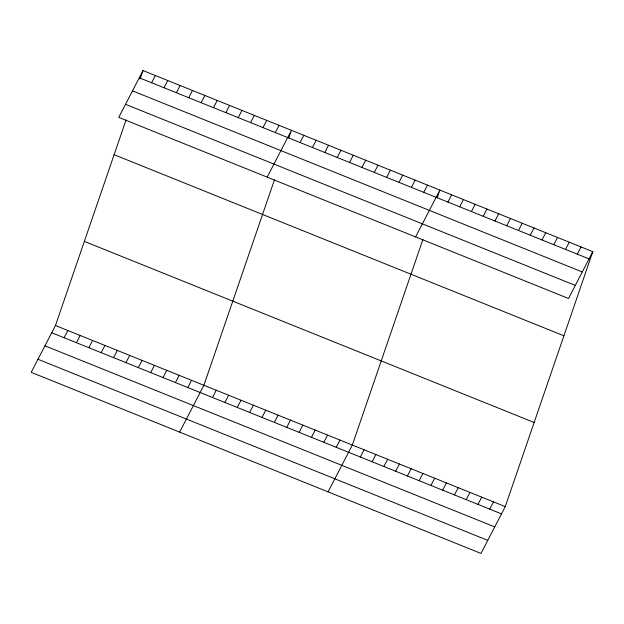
<?xml version="1.0" encoding="UTF-8"?>
<svg xmlns="http://www.w3.org/2000/svg" width="624" height="624" viewBox="0 0 624 624"><rect width="100%" height="100%" fill="white"/><g stroke="black" fill="none" stroke-linecap="round" stroke-linejoin="round"><path stroke-width="0.94" d="M592.8 251.667L568.534 298.483L118.747 117.374L143.013 70.567L592.8 251.667L505.253 506.626L480.987 553.433L31.2 372.333L55.466 325.517L126.087 119.855M140.096 79.061L143.013 70.567M274.521 179.618L203.892 385.281L179.626 432.097M288.818 137.974L291.447 130.33L267.181 177.138M422.947 239.382L352.326 445.045L328.06 491.86M437.245 197.738L439.873 190.094L415.607 236.902M151.64 82.774L155.384 75.543M164.003 87.75L167.755 80.527M176.374 92.734L180.125 85.504M64.085 337.732L67.837 330.502M188.744 97.711L192.488 90.488M76.456 342.709L80.207 335.478M201.115 102.695L204.859 95.464M88.826 347.693L92.57 340.462M213.478 107.671L217.23 100.448M101.197 352.669L104.941 345.439M225.849 112.655L229.601 105.425M113.568 357.653L117.312 350.423M238.22 117.632L241.964 110.409M125.931 362.63L129.683 355.399M250.591 122.616L254.335 115.385M138.302 367.614L142.054 360.383M262.961 127.592L266.705 120.37M150.673 372.59L154.417 365.36M275.324 132.577L279.076 125.346M163.043 377.575L166.787 370.344M175.406 382.551L179.158 375.32M300.066 142.537L303.81 135.307M187.777 387.535L191.529 380.305M312.437 147.514L316.181 140.291M324.8 152.498L328.552 145.267M212.519 397.496L216.263 390.265M337.171 157.474L340.922 150.251M224.89 402.472L228.634 395.242M349.541 162.458L353.285 155.228M237.253 407.456L241.004 400.226M361.912 167.435L365.656 160.212M249.623 412.433L253.375 405.202M374.283 172.419L378.027 165.188M261.994 417.417L265.738 410.186M386.646 177.395L390.398 170.173M274.365 422.393L278.109 415.163M399.017 182.38L402.769 175.149M286.728 427.378L290.48 420.147M411.388 187.356L415.132 180.133M299.099 432.354L302.851 425.123M423.758 192.34L427.502 185.11M311.47 437.338L315.214 430.108M447.892 202.059L451.636 194.828M323.84 442.315L327.584 435.084M459.654 206.794L463.398 199.563M336.211 447.299L339.955 440.068M471.416 211.528L475.16 204.298M483.179 216.263L486.931 209.04M360.344 457.018L364.088 449.787M494.941 221.005L498.693 213.775M372.107 461.752L375.851 454.522M506.704 225.74L510.455 218.509M383.869 466.487L387.613 459.256M518.474 230.474L522.218 223.244M395.632 471.221L399.376 463.991M530.236 235.209L533.98 227.986M407.394 475.964L411.146 468.733M541.999 239.951L545.743 232.721M419.156 480.698L422.908 473.468M553.761 244.686L557.513 237.455M430.919 485.433L434.671 478.202M565.523 249.421L569.275 242.19M442.689 490.168L446.433 482.937M577.286 254.155L581.038 246.932M454.451 494.91L458.195 487.679M466.214 499.645L469.958 492.414M477.976 504.379L481.728 497.149M489.739 509.114L493.49 501.883M139.269 77.789L589.056 258.898M132.499 90.854L582.278 271.955M125.518 104.317L575.305 285.418M114.122 154.697L563.909 335.798M84.357 241.387L534.144 422.487M55.466 325.517L505.253 506.626M51.722 332.748L501.501 513.856M44.944 345.813L494.731 526.913M37.97 359.276L487.757 540.376"/></g></svg>
